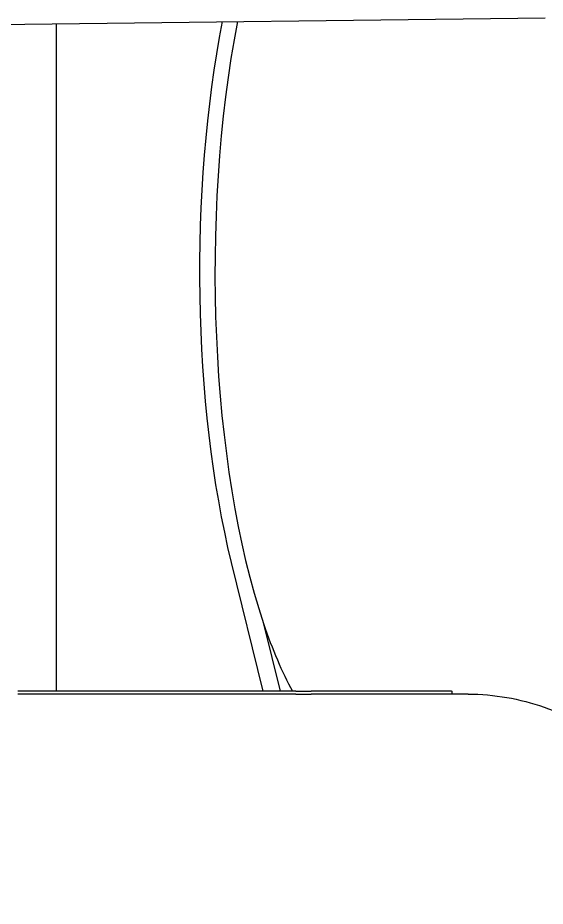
# Model space of a CAD drawing. Header units: millimetres. Extents: x -4172 to 126100, y -2 to 142133.
# Drawn here: x 32082.6 to 32168.8, y 43838.9 to 43984.1 of the extents above; entities that cross this region are included whole.
import ezdxf

# ---------------------------------------------------------------- set-up
doc = ezdxf.new("R2010")
doc.units = ezdxf.units.MM
doc.header["$LTSCALE"] = 100
doc.layers.add('Visible', color=7, linetype='Continuous', lineweight=25)

msp = doc.modelspace()

# ---------------------------------------------------------------- linework, layer by layer
at = {"layer": 'Visible'}
for p, q in [((31778.07, 43979.42), (32168.81, 43984.11)), ((32088.94, 43874.08), (32088.94, 43983.15)), ((32117.49, 43895.11), (32122.64, 43874.08)), ((32122.78, 43885.09), (32125.48, 43874.08)), ((32128.04, 43874.08), (32082.62, 43874.08)), ((32128.04, 43873.58), (32082.62, 43873.58)), ((32128.04, 43874.08), (32130.58, 43874.08)), ((32128.04, 43873.58), (32130.58, 43873.58)), ((32153.51, 43874.08), (32130.58, 43874.08)), ((32142.05, 43873.58), (32130.58, 43873.58)), ((32156.24, 43873.58), (32142.05, 43873.58)), ((32153.51, 43874.08), (32153.62, 43874.08)), ((32153.62, 43873.58), (32153.62, 43874.08))]:
    msp.add_line(p, q, dxfattribs=at)
for centre, major_axis, start_param, end_param in [((32137.68, 43942.58), (0, -78.5), 4.16436, 5.361856), ((32140.52, 43942.58), (0, -79.5), 4.171585, 5.520633), ((32140.52, 43942.58), (0, 79.5), 2.37904, 2.609279)]:
    msp.add_ellipse(centre, major_axis=major_axis, ratio=0.322975, start_param=start_param, end_param=end_param, dxfattribs=at)
msp.add_open_spline([(32156.24, 43873.58), (32160.46, 43873.58), (32164.67, 43872.83), (32172.57, 43870.08), (32176.27, 43868.1), (32183.12, 43863.28), (32186.27, 43860.44), (32192.19, 43854.05), (32194.96, 43850.5), (32200.19, 43842.73), (32202.66, 43838.52), (32205, 43833.98)], degree=3, knots=[4.712389, 4.712389, 4.712389, 4.712389, 4.8241922, 4.8241922, 4.9359954, 4.9359954, 5.0477986, 5.0477986, 5.1596018, 5.1596018, 5.271405, 5.271405, 5.271405, 5.271405], dxfattribs=at)

doc.saveas('drawing.dxf')
